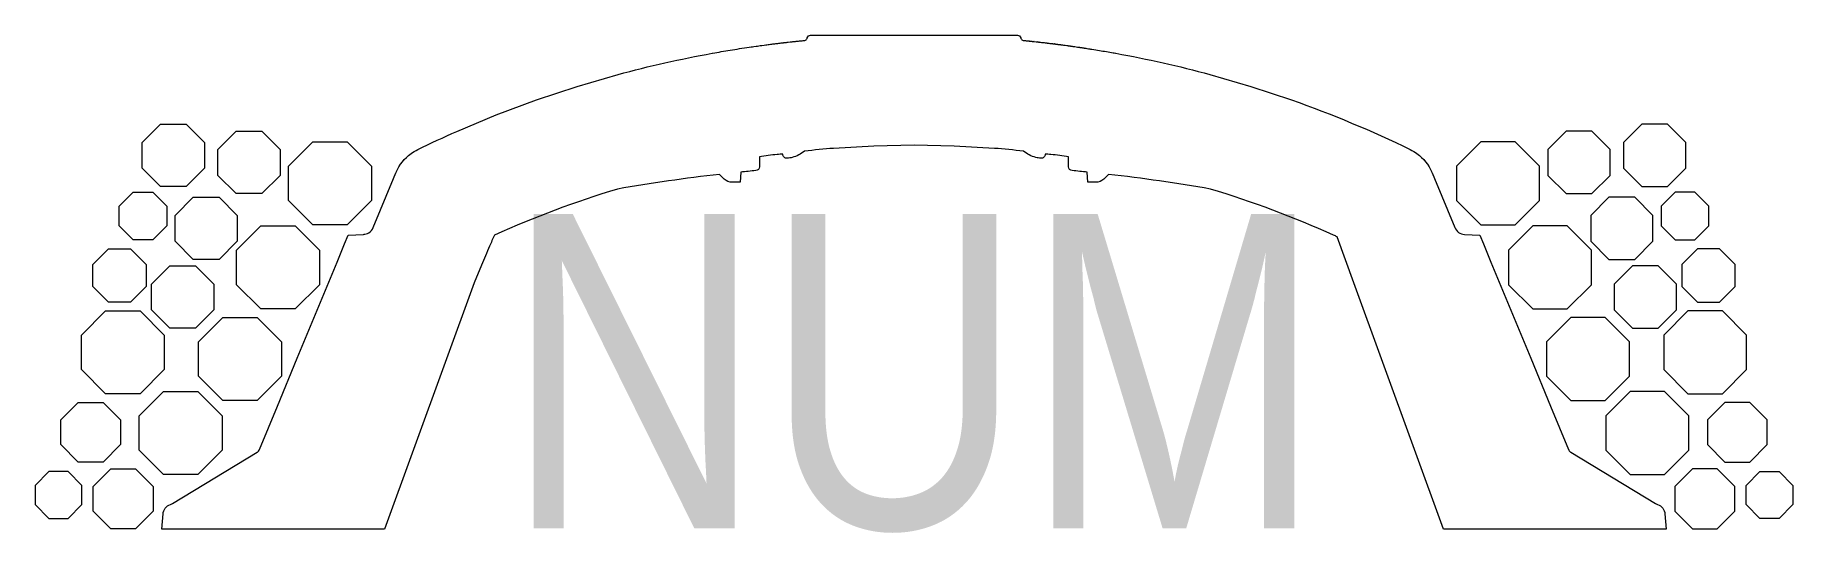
# Model space of a CAD drawing. Header units: inches. Extents: x -1.6 to 37.6, y -0.1 to 11.
import ezdxf
from ezdxf.enums import TextEntityAlignment as Align

# ---------------------------------------------------------------- set-up
doc = ezdxf.new("R2010")
doc.units = ezdxf.units.IN
doc.header["$MEASUREMENT"] = 0
doc.layers.add('SEPTICAD', color=7, linetype='Continuous')
doc.styles.add('SEPTICAD', font='ARIALN.TTF')

msp = doc.modelspace()

# ---------------------------------------------------------------- linework, layer by layer
at = {"layer": 'SEPTICAD', "lineweight": 15}
msp.add_lwpolyline([(18.7, 11), (18.7, 11), (20.302, 11, -0.353788), (20.375, 10.941), (20.375, 10.941, 0.241407), (20.418, 10.888), (20.418, 10.888), (20.43, 10.884), (20.441, 10.882), (20.441, 10.882, -0.00015), (20.456, 10.88), (20.456, 10.88), (20.47, 10.879), (20.47, 10.879, -0.000295), (20.5, 10.876, -0.000218), (20.522, 10.874), (20.522, 10.874), (20.545, 10.871), (20.543, 10.872), (20.553, 10.871), (20.553, 10.871, -0.000226), (20.576, 10.868), (20.57, 10.869), (20.607, 10.865), (20.613, 10.864), (20.613, 10.864), (20.619, 10.864, -0.000136), (20.633, 10.862), (20.633, 10.862), (20.649, 10.861), (20.648, 10.861, -0.000173), (20.666, 10.859), (20.665, 10.859), (20.673, 10.858), (20.671, 10.858), (20.722, 10.853), (20.721, 10.853), (20.729, 10.852), (20.729, 10.852, -0.000193), (20.749, 10.85), (20.743, 10.851), (20.776, 10.847), (20.773, 10.847), (20.811, 10.843), (20.804, 10.844), (20.836, 10.84), (20.836, 10.84), (20.848, 10.839), (20.848, 10.839, -0.00025), (20.873, 10.836), (20.873, 10.836), (20.879, 10.835), (20.879, 10.835, -0.000404), (20.92, 10.831), (20.92, 10.831), (20.946, 10.827), (20.942, 10.828), (20.954, 10.827), (20.954, 10.827, -0.000274), (20.981, 10.823), (20.981, 10.823), (20.991, 10.822), (20.991, 10.822, -0.000126), (21.003, 10.821), (21.003, 10.821), (21.025, 10.818), (21.025, 10.818), (21.048, 10.815), (21.048, 10.815, -0.000207), (21.068, 10.813), (21.068, 10.813), (21.079, 10.812), (21.079, 10.812, -0.000153), (21.094, 10.81, -0.000168), (21.111, 10.808), (21.111, 10.808, -0.000131), (21.124, 10.806), (21.122, 10.806), (21.132, 10.805), (21.128, 10.806), (21.139, 10.804), (21.139, 10.804, -0.000114), (21.15, 10.803), (21.15, 10.803, -0.000207), (21.171, 10.8, -0.000182), (21.189, 10.798), (21.189, 10.798, -0.00011), (21.2, 10.796), (21.2, 10.796, -0.000109), (21.211, 10.795, -0.000154), (21.226, 10.793), (21.232, 10.792), (21.251, 10.79), (21.251, 10.79, -0.000226), (21.273, 10.787), (21.273, 10.787), (21.284, 10.785), (21.284, 10.785, -0.000238), (21.308, 10.782), (21.308, 10.782), (21.328, 10.78), (21.328, 10.78, -0.000111), (21.339, 10.778), (21.339, 10.778), (21.348, 10.777), (21.349, 10.777, -0.000206), (21.369, 10.774), (21.369, 10.774), (21.4, 10.77), (21.4, 10.77), (21.408, 10.769), (21.408, 10.769, -0.000271), (21.435, 10.765), (21.43, 10.766), (21.444, 10.764), (21.444, 10.764, -0.000169), (21.461, 10.762, -0.000153), (21.476, 10.76, -0.000152), (21.491, 10.757), (21.491, 10.757), (21.511, 10.755), (21.511, 10.755, -0.000107), (21.522, 10.753, -0.000268), (21.548, 10.749), (21.548, 10.749), (21.582, 10.745), (21.613, 10.74), (21.613, 10.74), (21.642, 10.736), (21.642, 10.736, -0.000117), (21.654, 10.734), (21.654, 10.734), (21.671, 10.732), (21.671, 10.732), (21.683, 10.73), (21.683, 10.73), (21.695, 10.728), (21.695, 10.728), (21.704, 10.727), (21.704, 10.727, -0.000138), (21.718, 10.725), (21.718, 10.725), (21.736, 10.722), (21.736, 10.722), (21.753, 10.719), (21.753, 10.719), (21.776, 10.716), (21.776, 10.716, -0.000117), (21.788, 10.714, -0.000292), (21.817, 10.71), (21.817, 10.71), (21.823, 10.709), (21.823, 10.709), (21.846, 10.705), (21.846, 10.705), (21.887, 10.699), (21.893, 10.698), (21.916, 10.694), (21.916, 10.694, -0.000317), (21.948, 10.689, -0.00015), (21.963, 10.687), (21.963, 10.687, -0.001683), (22.131, 10.66, -0.00153), (22.283, 10.634, -0.001531), (22.436, 10.607), (22.436, 10.607, -0.00049), (22.484, 10.599), (22.484, 10.599), (22.495, 10.597), (22.495, 10.597, -0.021239), (24.587, 10.126), (24.587, 10.126), (25.502, 9.86), (25.502, 9.86), (26.407, 9.559), (26.407, 9.559, -0.028361), (29.048, 8.455), (29.048, 8.455, -0.04434), (29.199, 8.364), (29.199, 8.364, -0.134697), (29.529, 7.95), (29.532, 7.944), (29.534, 7.938), (29.534, 7.938), (29.587, 7.811), (30.039, 6.719), (30.039, 6.719, 0.291473), (30.259, 6.565), (30.259, 6.565), (30.596, 6.551), (30.679, 6.351), (30.845, 5.95), (31.288, 4.88), (31.731, 3.81), (32.174, 2.74), (32.575, 1.774), (32.575, 1.774, 0.031658), (32.582, 1.759), (32.582, 1.759), (32.59, 1.746), (32.59, 1.746, 0.031664), (32.601, 1.734), (32.601, 1.734), (32.612, 1.724), (32.625, 1.715), (32.625, 1.715), (34.512, 0.571), (34.512, 0.571), (34.557, 0.554), (34.557, 0.554, -0.291473), (34.72, 0.341), (34.72, 0.341), (34.75, 0), (34.549, 0), (34.364, 0), (34.317, 0), (33.636, 0), (33.59, 0), (33.25, 0), (33.125, 0), (33.049, 0), (32.563, 0), (32.375, 0), (32.188, 0), (31.624, 0), (31.575, 0), (31.375, 0), (31.213, 0), (31.205, 0), (31.191, 0), (31.106, 0), (30.362, 0), (30.18, 0), (30.177, 0), (30.169, 0.001), (30.169, 0.001), (30.162, 0.003), (30.156, 0.006), (30.156, 0), (29.792, 0), (27.794, 5.489), (27.422, 6.512), (27.422, 6.512, 0.000938), (27.344, 6.547, 0.032129), (24.603, 7.573), (24.603, 7.573, 0.014986), (22.328, 7.901), (22.224, 7.797), (22.224, 7.797, -0.198912), (22.047, 7.724), (21.981, 7.724), (21.87, 7.724), (21.87, 7.724), (21.858, 7.951, 0.002195), (21.523, 7.984), (21.523, 7.984, -0.387521), (21.442, 8.072), (21.442, 8.098), (21.442, 8.21), (21.442, 8.289), (21.442, 8.289, 0.004384), (21.046, 8.346), (21.046, 8.343, 0.000811), (20.921, 8.353), (20.921, 8.35, -0.439064), (20.823, 8.26), (20.823, 8.26, -0.041964), (20.711, 8.279), (20.711, 8.279, -0.113377), (20.44, 8.419, 0.00717), (19.789, 8.48), (19.789, 8.48), (18.895, 8.532), (18, 8.55), (17.105, 8.532), (16.211, 8.48), (16.211, 8.48, 0.00717), (15.56, 8.419, -0.113377), (15.289, 8.279), (15.289, 8.279, -0.040216), (15.182, 8.26), (15.177, 8.26, -0.439064), (15.079, 8.35), (15.079, 8.353, 0.000811), (14.954, 8.343), (14.954, 8.346, 0.004387), (14.558, 8.289), (14.558, 8.289), (14.558, 8.21), (14.558, 8.098), (14.558, 8.072, -0.387521), (14.477, 7.984), (14.477, 7.984, 0.002195), (14.142, 7.951), (14.13, 7.724), (14.13, 7.724), (14.019, 7.724), (13.953, 7.724, -0.198912), (13.776, 7.797), (13.776, 7.797), (13.672, 7.901, 0.014986), (11.397, 7.573), (11.397, 7.573, 0.032103), (8.658, 6.548), (8.657, 6.549, 0.000422), (8.551, 6.303), (8.552, 6.302, 0.000942), (8.37, 5.876), (8.205, 5.489), (8.206, 5.489), (6.208, 0), (6.112, 0), (6.091, 0), (5.844, 0), (5.844, 0.006, -0.158774), (5.823, 0), (5.82, 0), (5.638, 0), (4.894, 0), (4.809, 0), (4.795, 0), (4.787, 0), (4.625, 0), (4.419, 0), (4.376, 0), (3.812, 0), (3.625, 0), (3.438, 0), (2.951, 0), (2.875, 0), (2.75, 0), (2.41, 0), (2.364, 0), (1.683, 0), (1.636, 0), (1.25, 0), (1.28, 0.341), (1.28, 0.341, -0.291473), (1.443, 0.554), (1.443, 0.554), (1.488, 0.571), (1.488, 0.571), (3.375, 1.715), (3.375, 1.715, 0.031661), (3.388, 1.724, 0.095245), (3.418, 1.759), (3.418, 1.759), (3.425, 1.774), (3.425, 1.774), (3.826, 2.74), (4.269, 3.81), (4.712, 4.88), (5.155, 5.95), (5.321, 6.351), (5.404, 6.551), (5.741, 6.565), (5.741, 6.565, 0.031519), (5.772, 6.569), (5.772, 6.569), (5.803, 6.576), (5.803, 6.576), (5.832, 6.587), (5.86, 6.602), (5.86, 6.602, 0.158883), (5.961, 6.719), (5.961, 6.719), (6.413, 7.811), (6.466, 7.938), (6.468, 7.944), (6.471, 7.95), (6.471, 7.95, -0.13469), (6.801, 8.364), (6.801, 8.364, -0.044337), (6.952, 8.455), (6.952, 8.455, -0.009457), (7.819, 8.856), (7.819, 8.856), (8.7, 9.225), (8.7, 9.225), (9.593, 9.559), (9.593, 9.559), (10.498, 9.86), (10.498, 9.86), (11.413, 10.126), (11.413, 10.126, -0.021239), (13.505, 10.597), (13.505, 10.597), (13.516, 10.599), (13.516, 10.599, -0.003904), (13.904, 10.666), (13.904, 10.666, -0.004259), (14.329, 10.732), (14.329, 10.732), (14.377, 10.739), (14.372, 10.738), (14.402, 10.742), (14.432, 10.747), (14.484, 10.754), (14.513, 10.758), (14.545, 10.763), (14.578, 10.767), (14.613, 10.772), (14.613, 10.772), (14.661, 10.778), (14.699, 10.783), (14.725, 10.787), (14.725, 10.787), (14.751, 10.79), (14.751, 10.79), (14.777, 10.793), (14.777, 10.793), (14.803, 10.797), (14.829, 10.8), (14.834, 10.801), (14.856, 10.804), (14.856, 10.804, -0.000222), (14.878, 10.806), (14.878, 10.806), (14.9, 10.809), (14.922, 10.812), (14.922, 10.812, -0.000222), (14.944, 10.814), (14.944, 10.814), (14.966, 10.817), (14.965, 10.817, -0.000574), (15.023, 10.824), (15.023, 10.824), (15.045, 10.826), (15.045, 10.826), (15.067, 10.829), (15.067, 10.829), (15.08, 10.831), (15.08, 10.831, -0.000155), (15.095, 10.832, -0.000124), (15.108, 10.834), (15.108, 10.834), (15.119, 10.835), (15.119, 10.835, -0.000791), (15.198, 10.844), (15.198, 10.844), (15.242, 10.849), (15.242, 10.849), (15.255, 10.85), (15.255, 10.85, -0.000305), (15.285, 10.854, -0.000764), (15.362, 10.862, -0.000327), (15.395, 10.865), (15.395, 10.865), (15.414, 10.867), (15.414, 10.867, -0.000137), (15.428, 10.869), (15.428, 10.869), (15.45, 10.871), (15.449, 10.871), (15.471, 10.873), (15.471, 10.873), (15.491, 10.875), (15.513, 10.877), (15.512, 10.877, -0.000462), (15.559, 10.882), (15.559, 10.882, -0.000081), (15.567, 10.883), (15.57, 10.884), (15.582, 10.888), (15.582, 10.888, 0.241409), (15.625, 10.941), (15.625, 10.941, -0.353788), (15.698, 11), (17.3, 11)], format="xyb", close=True, dxfattribs=at)
for points in [[(2.2, 8.61), (2.2, 8.036), (1.794, 7.63), (1.22, 7.63), (0.814, 8.036), (0.814, 8.61), (1.22, 9.015), (1.794, 9.015)], [(33.8, 8.61), (33.8, 8.036), (34.206, 7.63), (34.78, 7.63), (35.186, 8.036), (35.186, 8.61), (34.78, 9.015), (34.206, 9.015)], [(3.888, 8.453), (3.888, 7.879), (3.482, 7.473), (2.908, 7.473), (2.502, 7.879), (2.502, 8.453), (2.908, 8.859), (3.482, 8.859)], [(5.921, 8.084), (5.921, 7.318), (5.38, 6.777), (4.614, 6.777), (4.073, 7.318), (4.073, 8.084), (4.614, 8.625), (5.38, 8.625)], [(30.079, 8.084), (30.079, 7.318), (30.62, 6.777), (31.386, 6.777), (31.927, 7.318), (31.927, 8.084), (31.386, 8.625), (30.62, 8.625)], [(32.112, 8.453), (32.112, 7.879), (32.518, 7.473), (33.092, 7.473), (33.498, 7.879), (33.498, 8.453), (33.092, 8.859), (32.518, 8.859)], [(1.362, 7.195), (1.362, 6.756), (1.052, 6.445), (0.612, 6.445), (0.302, 6.756), (0.302, 7.195), (0.612, 7.505), (1.052, 7.505)], [(34.638, 7.195), (34.638, 6.756), (34.948, 6.445), (35.388, 6.445), (35.698, 6.756), (35.698, 7.195), (35.388, 7.505), (34.948, 7.505)], [(2.933, 6.985), (2.933, 6.411), (2.528, 6.005), (1.954, 6.005), (1.548, 6.411), (1.548, 6.985), (1.954, 7.391), (2.528, 7.391)], [(33.067, 6.985), (33.067, 6.411), (33.472, 6.005), (34.046, 6.005), (34.452, 6.411), (34.452, 6.985), (34.046, 7.391), (33.472, 7.391)], [(4.766, 6.21), (4.766, 5.445), (4.225, 4.904), (3.459, 4.904), (2.918, 5.445), (2.918, 6.21), (3.459, 6.752), (4.225, 6.752)], [(31.234, 6.21), (31.234, 5.445), (31.775, 4.904), (32.541, 4.904), (33.082, 5.445), (33.082, 6.21), (32.541, 6.752), (31.775, 6.752)], [(0.907, 5.896), (0.907, 5.403), (0.558, 5.054), (0.065, 5.054), (-0.284, 5.403), (-0.284, 5.896), (0.065, 6.245), (0.558, 6.245)], [(35.093, 5.896), (35.093, 5.403), (35.442, 5.054), (35.935, 5.054), (36.284, 5.403), (36.284, 5.896), (35.935, 6.245), (35.442, 6.245)], [(2.411, 5.456), (2.411, 4.882), (2.005, 4.476), (1.431, 4.476), (1.026, 4.882), (1.026, 5.456), (1.431, 5.862), (2.005, 5.862)], [(33.589, 5.456), (33.589, 4.882), (33.995, 4.476), (34.569, 4.476), (34.974, 4.882), (34.974, 5.456), (34.569, 5.862), (33.995, 5.862)], [(1.308, 4.321), (1.308, 3.555), (0.767, 3.014), (0.002, 3.014), (-0.539, 3.555), (-0.539, 4.321), (0.002, 4.862), (0.767, 4.862)], [(3.92, 4.171), (3.92, 3.405), (3.379, 2.864), (2.613, 2.864), (2.072, 3.405), (2.072, 4.171), (2.613, 4.712), (3.379, 4.712)], [(32.08, 4.171), (32.08, 3.405), (32.621, 2.864), (33.387, 2.864), (33.928, 3.405), (33.928, 4.171), (33.387, 4.712), (32.621, 4.712)], [(34.692, 4.321), (34.692, 3.555), (35.233, 3.014), (35.998, 3.014), (36.539, 3.555), (36.539, 4.321), (35.998, 4.862), (35.233, 4.862)], [(0.332, 2.435), (0.332, 1.884), (-0.057, 1.494), (-0.608, 1.494), (-0.998, 1.884), (-0.998, 2.435), (-0.608, 2.825), (-0.057, 2.825)], [(2.598, 2.525), (2.598, 1.759), (2.056, 1.218), (1.291, 1.218), (0.75, 1.759), (0.75, 2.525), (1.291, 3.066), (2.056, 3.066)], [(33.402, 2.525), (33.402, 1.759), (33.944, 1.218), (34.709, 1.218), (35.25, 1.759), (35.25, 2.525), (34.709, 3.066), (33.944, 3.066)], [(35.668, 2.435), (35.668, 1.884), (36.057, 1.494), (36.608, 1.494), (36.998, 1.884), (36.998, 2.435), (36.608, 2.825), (36.057, 2.825)], [(-1.263, 1.283), (-1.568, 0.978), (-1.568, 0.548), (-1.263, 0.243), (-0.833, 0.243), (-0.528, 0.548), (-0.528, 0.978), (-0.833, 1.283)], [(1.057, 0.954), (1.057, 0.403), (0.667, 0.013), (0.116, 0.013), (-0.274, 0.403), (-0.274, 0.954), (0.116, 1.344), (0.667, 1.344)], [(34.943, 0.954), (34.943, 0.403), (35.333, 0.013), (35.884, 0.013), (36.274, 0.403), (36.274, 0.954), (35.884, 1.344), (35.333, 1.344)], [(37.263, 1.283), (37.568, 0.978), (37.568, 0.548), (37.263, 0.243), (36.833, 0.243), (36.528, 0.548), (36.528, 0.978), (36.833, 1.283)]]:
    msp.add_lwpolyline(points, close=True, dxfattribs=at)

# ---------------------------------------------------------------- texts
at = {"layer": 'SEPTICAD', "style": 'SEPTICAD'}
msp.add_attdef('NUM', text='#', height=7, dxfattribs=at).set_placement((18, -2.08), align=Align.BOTTOM_CENTER)

doc.saveas('drawing.dxf')
